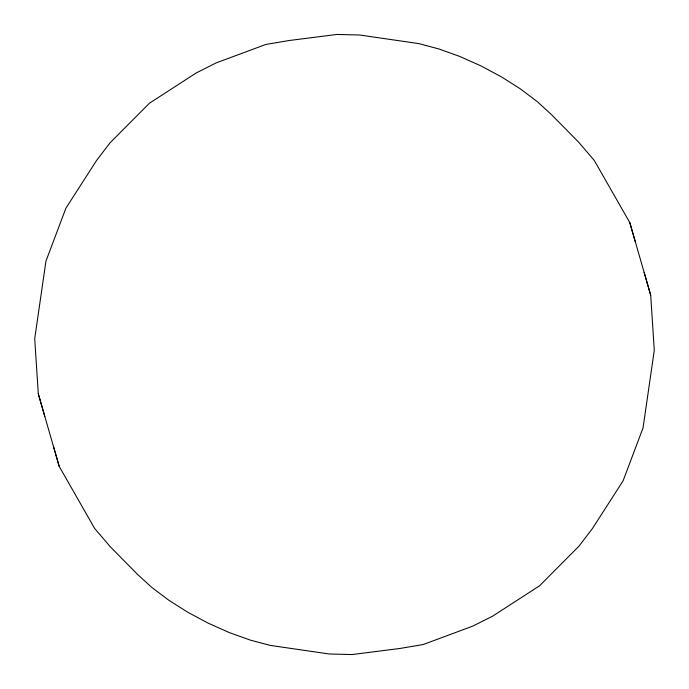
<?xml version="1.0" encoding="UTF-8"?>
<svg xmlns="http://www.w3.org/2000/svg" width="689" height="689" viewBox="0 0 689 689"><rect width="100%" height="100%" fill="white"/><g stroke="black" fill="none" stroke-linecap="round" stroke-linejoin="round"><path stroke-width="1.03" d="M38.291 393.755L59.194 466.393L94.737 528.584L110.395 546.859L137.662 574.514L151.787 587.424L168.71 600.171L187.787 612.254L208.267 623.201L229.377 632.614L250.305 640.107L270.243 645.404L329.273 653.99L352.105 654.55L399.758 648.495L423.175 644.542L472.818 626.103L492.652 616.147L539.573 585.779L578.993 546.144L592.402 528.575L623.08 480.853L643.044 427.878L654.283 350.322L650.709 295.245L629.806 222.607L594.262 160.416L578.605 142.141L551.338 114.486L537.213 101.576L520.29 88.829L501.213 76.746L480.733 65.799L459.623 56.386L438.695 48.893L418.757 43.596L359.727 35.01L336.895 34.45L289.242 40.505L265.825 44.458L216.182 62.897L196.348 72.862L149.427 103.221L110.007 142.856L96.598 160.425L65.92 208.147L45.956 261.122L34.717 338.678L38.291 393.755L44.828 416.621M644.172 272.379L650.709 295.245M629.806 222.607L635.361 242.054M53.639 446.946L59.194 466.393"/></g></svg>
